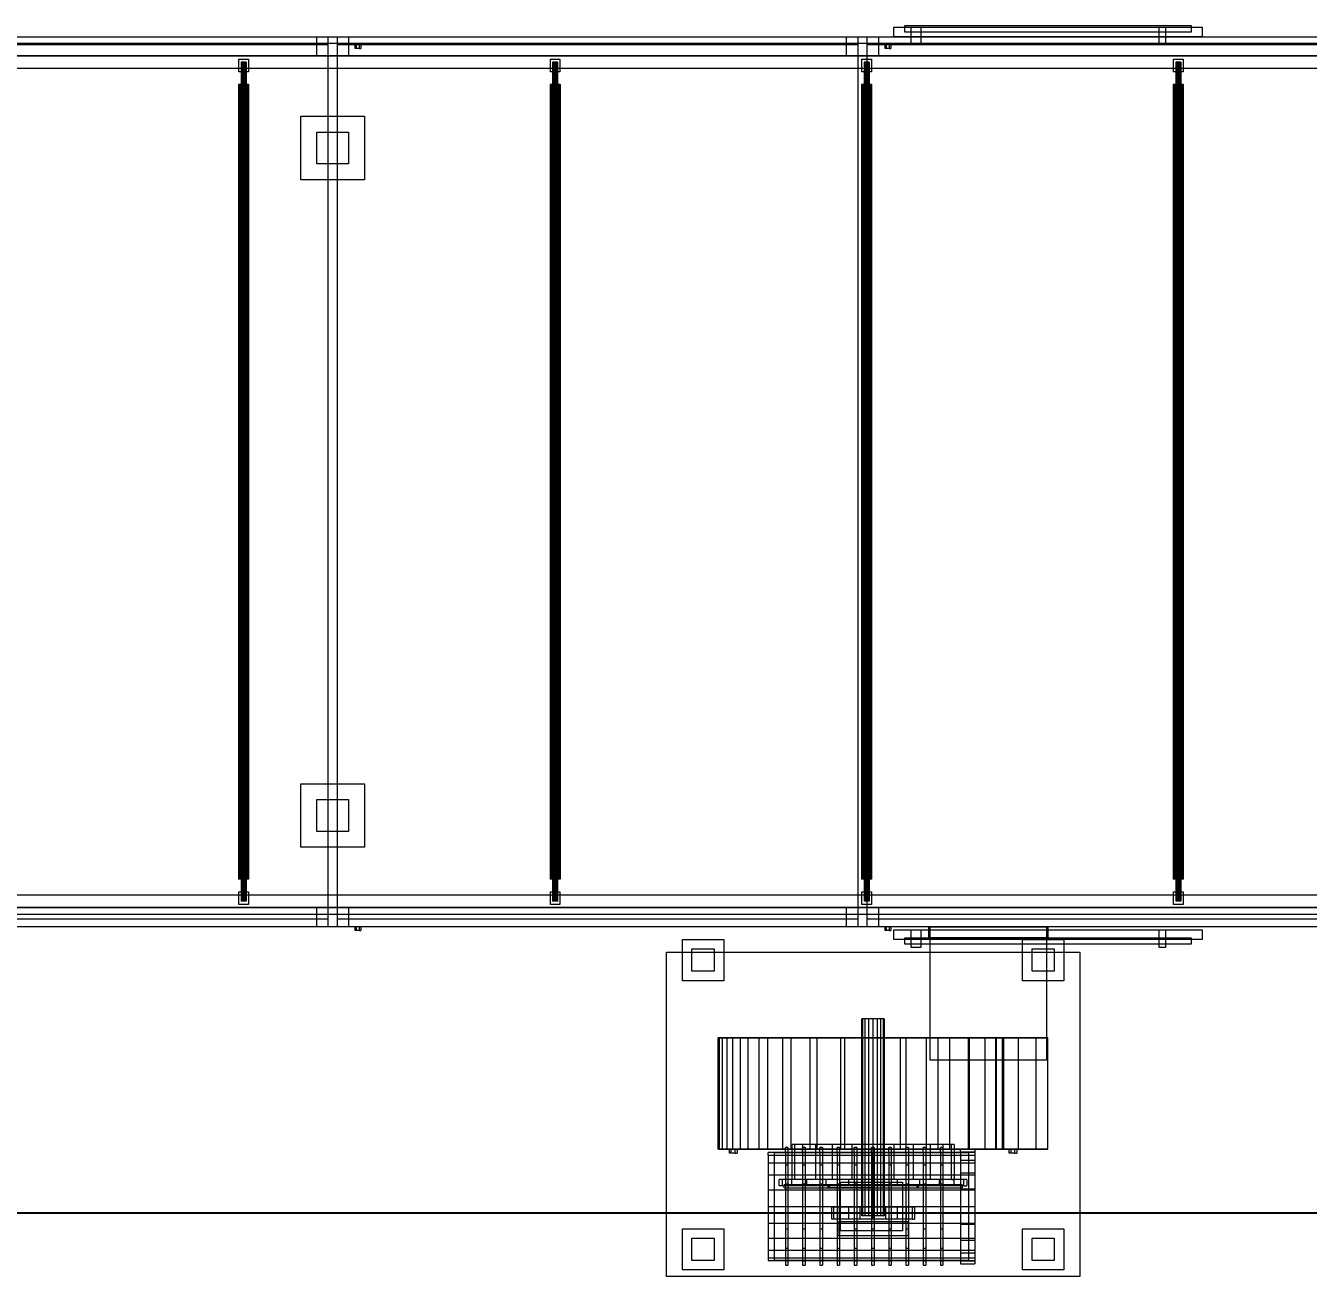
# Model space of a CAD drawing. Header units: millimetres. Extents: x -2500 to 58855, y -53268 to 6837.
# Drawn here: x 46752 to 50786, y -20500 to -16565 of the extents above; entities that cross this region are included whole.
import ezdxf

# ---------------------------------------------------------------- set-up
doc = ezdxf.new("R2010")
doc.units = ezdxf.units.MM
doc.layers.add('COTAS_P', color=1, linetype='Continuous', lineweight=0)
doc.layers.add('superior_secador', color=7, linetype='Continuous', lineweight=0)
doc.dimstyles.new('R19_100', dxfattribs={"dimtxt": 250, "dimasz": 150, "dimexe": 150, "dimexo": 80, "dimgap": 100, "dimtad": 1, "dimtih": 1, "dimtoh": 1, "dimdsep": 46, "dimcen": 0.09, "dimadec": 0, "dimazin": 0, "dimtfac": 1, "dimtdec": 4, "dimtofl": 0, "dimtmove": 0, "dimatfit": 3, "dimfxl": 1, "dimtolj": 1, "dimtzin": 0, "dimarcsym": 0})

# ---------------------------------------------------------------- blocks, each defined once
blk = doc.blocks.new('*D35')
at = {"layer": 'COTAS_P', "color": 0, "lineweight": -2, "transparency": 16777216}
for p, q in [((37717.1, -19480), (37717.1, -20450)), ((57717.1, -19480), (57717.1, -20450)), ((37867.1, -20300), (57567.1, -20300))]:
    blk.add_line(p, q, dxfattribs=at)
at = {"layer": 'COTAS_P', "color": 0, "transparency": 16777216}
for points in [[(37867.1, -20275), (37867.1, -20325), (37717.1, -20300)], [(57567.1, -20275), (57567.1, -20325), (57717.1, -20300)]]:
    blk.add_solid(points, dxfattribs=at)
at = {"layer": 'Defpoints', "color": 0, "transparency": 16777216}
for p in [(37717.1, -19400), (57717.1, -19400), (57717.1, -20300)]:
    blk.add_point(p, dxfattribs=at)

msp = doc.modelspace()

# ---------------------------------------------------------------- linework, layer by layer
at = {"layer": 'superior_secador'}
for p, q in [((49482.116, -16600), (49482.116, -16570)), ((49482.116, -16570), (50452.116, -16570)), ((49517.116, -16585), (49517.116, -16565)), ((49517.116, -16565), (50417.116, -16565)), ((49537.116, -16625), (49537.116, -16570)), ((49537.116, -16570), (49567.116, -16570)), ((49567.116, -16570), (49567.116, -16625)), ((50317.116, -16625), (50317.116, -16570)), ((50317.116, -16570), (50337.116, -16570)), ((50337.116, -16570), (50337.116, -16625)), ((50417.116, -16565), (50417.116, -16585)), ((50452.116, -16570), (50452.116, -16600)), ((37717.116, -16600), (57467.116, -16600)), ((37717.116, -16600), (57717.116, -16600)), ((37717.116, -16620), (57717.116, -16620)), ((46065.449, -16600), (47702.116, -16600)), ((47667.116, -16660), (47667.116, -16600)), ((47667.116, -16600), (47767.116, -16600)), ((47702.116, -16600), (47702.116, -16625)), ((47732.116, -16625), (47732.116, -16600)), ((47732.116, -16600), (49368.783, -16600)), ((47767.116, -16600), (47767.116, -16660)), ((49333.783, -16660), (49333.783, -16600)), ((49333.783, -16600), (49433.783, -16600)), ((49368.783, -16600), (49368.783, -16625)), ((49398.783, -16625), (49398.783, -16600)), ((49398.783, -16600), (51035.449, -16600)), ((49433.783, -16600), (49433.783, -16660)), ((50452.116, -16600), (49482.116, -16600)), ((50417.116, -16585), (49517.116, -16585)), ((57717.116, -16660), (37717.116, -16660)), ((38067.116, -16660), (57367.116, -16660)), ((47702.116, -16625), (46065.449, -16625)), ((47767.116, -16660), (47667.116, -16660)), ((47702.116, -16625), (47702.116, -19375)), ((49368.783, -16625), (47732.116, -16625)), ((47732.116, -19375), (47732.116, -16625)), ((47792.616, -16625), (47788.116, -16625)), ((47788.116, -16637), (47788.116, -16625)), ((47792.616, -16637), (47788.116, -16637)), ((47801.616, -16625), (47792.616, -16625)), ((47792.616, -16637), (47792.616, -16625)), ((47801.616, -16637), (47792.616, -16637)), ((47806.116, -16625), (47801.616, -16625)), ((47801.616, -16637), (47801.616, -16625)), ((47801.616, -16637), (47806.116, -16637)), ((47806.116, -16625), (47806.116, -16637)), ((49433.783, -16660), (49333.783, -16660)), ((49368.783, -16625), (49368.783, -19375)), ((51035.449, -16625), (49398.783, -16625)), ((49398.783, -19375), (49398.783, -16625)), ((49459.283, -16625), (49454.783, -16625)), ((49454.783, -16637), (49454.783, -16625)), ((49459.283, -16637), (49454.783, -16637)), ((49468.283, -16625), (49459.283, -16625)), ((49459.283, -16637), (49459.283, -16625)), ((49468.283, -16637), (49459.283, -16637)), ((49472.783, -16625), (49468.283, -16625)), ((49468.283, -16637), (49468.283, -16625)), ((49468.283, -16637), (49472.783, -16637)), ((49472.783, -16625), (49472.783, -16637)), ((49567.116, -16625), (49537.116, -16625)), ((50337.116, -16625), (50317.116, -16625)), ((57367.116, -16700), (38067.116, -16700)), ((47422.116, -16710), (47422.116, -16670)), ((47422.116, -16670), (47452.116, -16670)), ((47429.388, -16680), (47429.116, -16680)), ((47429.116, -16680), (47429.116, -19320)), ((47430.188, -16680), (47429.388, -16680)), ((47429.388, -16680), (47429.388, -19320)), ((47431.459, -16680), (47430.188, -16680)), ((47430.188, -16680), (47430.188, -19320)), ((47433.116, -16680), (47431.459, -16680)), ((47431.459, -16680), (47431.459, -19320)), ((47435.045, -16680), (47433.116, -16680)), ((47433.116, -16680), (47433.116, -19320)), ((47437.116, -16680), (47435.045, -16680)), ((47435.045, -16680), (47435.045, -19320)), ((47439.186, -16680), (47437.116, -16680)), ((47437.116, -16680), (47437.116, -19320)), ((47441.116, -16680), (47439.186, -16680)), ((47439.186, -16680), (47439.186, -19320)), ((47442.773, -16680), (47441.116, -16680)), ((47441.116, -16680), (47441.116, -19320)), ((47444.044, -16680), (47442.773, -16680)), ((47442.773, -16680), (47442.773, -19320)), ((47444.843, -16680), (47444.044, -16680)), ((47444.044, -16680), (47444.044, -19320)), ((47444.843, -16680), (47445.116, -16680)), ((47444.843, -16680), (47444.843, -19320)), ((47445.116, -19320), (47445.116, -16680)), ((47452.116, -16670), (47452.116, -16710)), ((48402.116, -16710), (48402.116, -16670)), ((48402.116, -16670), (48432.116, -16670)), ((48409.388, -16680), (48409.116, -16680)), ((48409.116, -16680), (48409.116, -19320)), ((48410.188, -16680), (48409.388, -16680)), ((48409.388, -16680), (48409.388, -19320)), ((48411.459, -16680), (48410.188, -16680)), ((48410.188, -16680), (48410.188, -19320)), ((48413.116, -16680), (48411.459, -16680)), ((48411.459, -16680), (48411.459, -19320)), ((48415.045, -16680), (48413.116, -16680)), ((48413.116, -16680), (48413.116, -19320)), ((48417.116, -16680), (48415.045, -16680)), ((48415.045, -16680), (48415.045, -19320)), ((48419.186, -16680), (48417.116, -16680)), ((48417.116, -16680), (48417.116, -19320)), ((48421.116, -16680), (48419.186, -16680)), ((48419.186, -16680), (48419.186, -19320)), ((48422.773, -16680), (48421.116, -16680)), ((48421.116, -16680), (48421.116, -19320)), ((48424.044, -16680), (48422.773, -16680)), ((48422.773, -16680), (48422.773, -19320)), ((48424.843, -16680), (48424.044, -16680)), ((48424.044, -16680), (48424.044, -19320)), ((48424.843, -16680), (48425.116, -16680)), ((48424.843, -16680), (48424.843, -19320)), ((48425.116, -19320), (48425.116, -16680)), ((48432.116, -16670), (48432.116, -16710)), ((49382.116, -16710), (49382.116, -16670)), ((49382.116, -16670), (49412.116, -16670)), ((49389.388, -16680), (49389.116, -16680)), ((49389.116, -16680), (49389.116, -19320)), ((49390.188, -16680), (49389.388, -16680)), ((49389.388, -16680), (49389.388, -19320)), ((49391.459, -16680), (49390.188, -16680)), ((49390.188, -16680), (49390.188, -19320)), ((49393.116, -16680), (49391.459, -16680)), ((49391.459, -16680), (49391.459, -19320)), ((49395.045, -16680), (49393.116, -16680)), ((49393.116, -16680), (49393.116, -19320)), ((49397.116, -16680), (49395.045, -16680)), ((49395.045, -16680), (49395.045, -19320)), ((49399.186, -16680), (49397.116, -16680)), ((49397.116, -16680), (49397.116, -19320)), ((49401.116, -16680), (49399.186, -16680)), ((49399.186, -16680), (49399.186, -19320)), ((49402.773, -16680), (49401.116, -16680)), ((49401.116, -16680), (49401.116, -19320)), ((49404.044, -16680), (49402.773, -16680)), ((49402.773, -16680), (49402.773, -19320)), ((49404.843, -16680), (49404.044, -16680)), ((49404.044, -16680), (49404.044, -19320)), ((49404.843, -16680), (49405.116, -16680)), ((49404.843, -16680), (49404.843, -19320)), ((49405.116, -19320), (49405.116, -16680)), ((49412.116, -16670), (49412.116, -16710)), ((50362.116, -16710), (50362.116, -16670)), ((50362.116, -16670), (50392.116, -16670)), ((50369.388, -16680), (50369.116, -16680)), ((50369.116, -16680), (50369.116, -19320)), ((50370.188, -16680), (50369.388, -16680)), ((50369.388, -16680), (50369.388, -19320)), ((50371.459, -16680), (50370.188, -16680)), ((50370.188, -16680), (50370.188, -19320)), ((50373.116, -16680), (50371.459, -16680)), ((50371.459, -16680), (50371.459, -19320)), ((50375.045, -16680), (50373.116, -16680)), ((50373.116, -16680), (50373.116, -19320)), ((50377.116, -16680), (50375.045, -16680)), ((50375.045, -16680), (50375.045, -19320)), ((50379.186, -16680), (50377.116, -16680)), ((50377.116, -16680), (50377.116, -19320)), ((50381.116, -16680), (50379.186, -16680)), ((50379.186, -16680), (50379.186, -19320)), ((50382.773, -16680), (50381.116, -16680)), ((50381.116, -16680), (50381.116, -19320)), ((50384.044, -16680), (50382.773, -16680)), ((50382.773, -16680), (50382.773, -19320)), ((50384.843, -16680), (50384.044, -16680)), ((50384.044, -16680), (50384.044, -19320)), ((50384.843, -16680), (50385.116, -16680)), ((50384.843, -16680), (50384.843, -19320)), ((50385.116, -19320), (50385.116, -16680)), ((50392.116, -16670), (50392.116, -16710)), ((47452.116, -16710), (47422.116, -16710)), ((48432.116, -16710), (48402.116, -16710)), ((49412.116, -16710), (49382.116, -16710)), ((50392.116, -16710), (50362.116, -16710)), ((47421.661, -16750), (47421.116, -16750)), ((47421.116, -16750), (47421.116, -19250)), ((47423.259, -16750), (47421.661, -16750)), ((47421.661, -16750), (47421.661, -19250)), ((47425.802, -16750), (47423.259, -16750)), ((47423.259, -16750), (47423.259, -19250)), ((47429.116, -16750), (47425.802, -16750)), ((47425.802, -16750), (47425.802, -19250)), ((47432.975, -16750), (47429.116, -16750)), ((47429.116, -16750), (47429.116, -19250)), ((47437.116, -16750), (47432.975, -16750)), ((47432.975, -16750), (47432.975, -19250)), ((47441.257, -16750), (47437.116, -16750)), ((47437.116, -16750), (47437.116, -19250)), ((47445.116, -16750), (47441.257, -16750)), ((47441.257, -16750), (47441.257, -19250)), ((47448.43, -16750), (47445.116, -16750)), ((47445.116, -16750), (47445.116, -19250)), ((47450.972, -16750), (47448.43, -16750)), ((47448.43, -16750), (47448.43, -19250)), ((47452.571, -16750), (47450.972, -16750)), ((47450.972, -16750), (47450.972, -19250)), ((47452.571, -16750), (47453.116, -16750)), ((47452.571, -16750), (47452.571, -19250)), ((47453.116, -19250), (47453.116, -16750)), ((48401.661, -16750), (48401.116, -16750)), ((48401.116, -16750), (48401.116, -19250)), ((48403.259, -16750), (48401.661, -16750)), ((48401.661, -16750), (48401.661, -19250)), ((48405.802, -16750), (48403.259, -16750)), ((48403.259, -16750), (48403.259, -19250)), ((48409.116, -16750), (48405.802, -16750)), ((48405.802, -16750), (48405.802, -19250)), ((48412.975, -16750), (48409.116, -16750)), ((48409.116, -16750), (48409.116, -19250)), ((48417.116, -16750), (48412.975, -16750)), ((48412.975, -16750), (48412.975, -19250)), ((48421.257, -16750), (48417.116, -16750)), ((48417.116, -16750), (48417.116, -19250)), ((48425.116, -16750), (48421.257, -16750)), ((48421.257, -16750), (48421.257, -19250)), ((48428.43, -16750), (48425.116, -16750)), ((48425.116, -16750), (48425.116, -19250)), ((48430.972, -16750), (48428.43, -16750)), ((48428.43, -16750), (48428.43, -19250)), ((48432.571, -16750), (48430.972, -16750)), ((48430.972, -16750), (48430.972, -19250)), ((48432.571, -16750), (48433.116, -16750)), ((48432.571, -16750), (48432.571, -19250)), ((48433.116, -19250), (48433.116, -16750)), ((49381.661, -16750), (49381.116, -16750)), ((49381.116, -16750), (49381.116, -19250)), ((49383.259, -16750), (49381.661, -16750)), ((49381.661, -16750), (49381.661, -19250)), ((49385.802, -16750), (49383.259, -16750)), ((49383.259, -16750), (49383.259, -19250)), ((49389.116, -16750), (49385.802, -16750)), ((49385.802, -16750), (49385.802, -19250)), ((49392.975, -16750), (49389.116, -16750)), ((49389.116, -16750), (49389.116, -19250)), ((49397.116, -16750), (49392.975, -16750)), ((49392.975, -16750), (49392.975, -19250)), ((49401.257, -16750), (49397.116, -16750)), ((49397.116, -16750), (49397.116, -19250)), ((49405.116, -16750), (49401.257, -16750)), ((49401.257, -16750), (49401.257, -19250)), ((49408.43, -16750), (49405.116, -16750)), ((49405.116, -16750), (49405.116, -19250)), ((49410.972, -16750), (49408.43, -16750)), ((49408.43, -16750), (49408.43, -19250)), ((49412.571, -16750), (49410.972, -16750)), ((49410.972, -16750), (49410.972, -19250)), ((49412.571, -16750), (49413.116, -16750)), ((49412.571, -16750), (49412.571, -19250)), ((49413.116, -19250), (49413.116, -16750)), ((50361.661, -16750), (50361.116, -16750)), ((50361.116, -16750), (50361.116, -19250)), ((50363.259, -16750), (50361.661, -16750)), ((50361.661, -16750), (50361.661, -19250)), ((50365.802, -16750), (50363.259, -16750)), ((50363.259, -16750), (50363.259, -19250)), ((50369.116, -16750), (50365.802, -16750)), ((50365.802, -16750), (50365.802, -19250)), ((50372.975, -16750), (50369.116, -16750)), ((50369.116, -16750), (50369.116, -19250)), ((50377.116, -16750), (50372.975, -16750)), ((50372.975, -16750), (50372.975, -19250)), ((50381.257, -16750), (50377.116, -16750)), ((50377.116, -16750), (50377.116, -19250)), ((50385.116, -16750), (50381.257, -16750)), ((50381.257, -16750), (50381.257, -19250)), ((50388.43, -16750), (50385.116, -16750)), ((50385.116, -16750), (50385.116, -19250)), ((50390.972, -16750), (50388.43, -16750)), ((50388.43, -16750), (50388.43, -19250)), ((50392.571, -16750), (50390.972, -16750)), ((50390.972, -16750), (50390.972, -19250)), ((50392.571, -16750), (50393.116, -16750)), ((50392.571, -16750), (50392.571, -19250)), ((50393.116, -19250), (50393.116, -16750)), ((47617.116, -17050), (47617.116, -16850)), ((47617.116, -16850), (47817.116, -16850)), ((47817.116, -16850), (47817.116, -17050)), ((47667.116, -17000), (47667.116, -16900)), ((47667.116, -16900), (47767.116, -16900)), ((47767.116, -16900), (47767.116, -17000)), ((47767.116, -17000), (47667.116, -17000)), ((47817.116, -17050), (47617.116, -17050)), ((47617.116, -19150), (47617.116, -18950)), ((47617.116, -18950), (47817.116, -18950)), ((47817.116, -18950), (47817.116, -19150)), ((47667.116, -19100), (47667.116, -19000)), ((47667.116, -19000), (47767.116, -19000)), ((47767.116, -19000), (47767.116, -19100)), ((47767.116, -19100), (47667.116, -19100)), ((47817.116, -19150), (47617.116, -19150)), ((47421.661, -19250), (47421.116, -19250)), ((47423.259, -19250), (47421.661, -19250)), ((47425.802, -19250), (47423.259, -19250)), ((47429.116, -19250), (47425.802, -19250)), ((47432.975, -19250), (47429.116, -19250)), ((47437.116, -19250), (47432.975, -19250)), ((47441.257, -19250), (47437.116, -19250)), ((47445.116, -19250), (47441.257, -19250)), ((47448.43, -19250), (47445.116, -19250)), ((47450.972, -19250), (47448.43, -19250)), ((47452.571, -19250), (47450.972, -19250)), ((47453.116, -19250), (47452.571, -19250)), ((48401.661, -19250), (48401.116, -19250)), ((48403.259, -19250), (48401.661, -19250)), ((48405.802, -19250), (48403.259, -19250)), ((48409.116, -19250), (48405.802, -19250)), ((48412.975, -19250), (48409.116, -19250)), ((48417.116, -19250), (48412.975, -19250)), ((48421.257, -19250), (48417.116, -19250)), ((48425.116, -19250), (48421.257, -19250)), ((48428.43, -19250), (48425.116, -19250)), ((48430.972, -19250), (48428.43, -19250)), ((48432.571, -19250), (48430.972, -19250)), ((48433.116, -19250), (48432.571, -19250)), ((49381.661, -19250), (49381.116, -19250)), ((49383.259, -19250), (49381.661, -19250)), ((49385.802, -19250), (49383.259, -19250)), ((49389.116, -19250), (49385.802, -19250)), ((49392.975, -19250), (49389.116, -19250)), ((49397.116, -19250), (49392.975, -19250)), ((49401.257, -19250), (49397.116, -19250)), ((49405.116, -19250), (49401.257, -19250)), ((49408.43, -19250), (49405.116, -19250)), ((49410.972, -19250), (49408.43, -19250)), ((49412.571, -19250), (49410.972, -19250)), ((49413.116, -19250), (49412.571, -19250)), ((50361.661, -19250), (50361.116, -19250)), ((50363.259, -19250), (50361.661, -19250)), ((50365.802, -19250), (50363.259, -19250)), ((50369.116, -19250), (50365.802, -19250)), ((50372.975, -19250), (50369.116, -19250)), ((50377.116, -19250), (50372.975, -19250)), ((50381.257, -19250), (50377.116, -19250)), ((50385.116, -19250), (50381.257, -19250)), ((50388.43, -19250), (50385.116, -19250)), ((50390.972, -19250), (50388.43, -19250)), ((50392.571, -19250), (50390.972, -19250)), ((50393.116, -19250), (50392.571, -19250)), ((38067.116, -19300), (57367.116, -19300)), ((47422.116, -19330), (47422.116, -19290)), ((47422.116, -19290), (47452.116, -19290)), ((47429.388, -19320), (47429.116, -19320)), ((47430.188, -19320), (47429.388, -19320)), ((47431.459, -19320), (47430.188, -19320)), ((47433.116, -19320), (47431.459, -19320)), ((47435.045, -19320), (47433.116, -19320)), ((47437.116, -19320), (47435.045, -19320)), ((47439.186, -19320), (47437.116, -19320)), ((47441.116, -19320), (47439.186, -19320)), ((47442.773, -19320), (47441.116, -19320)), ((47444.044, -19320), (47442.773, -19320)), ((47444.843, -19320), (47444.044, -19320)), ((47445.116, -19320), (47444.843, -19320)), ((47452.116, -19290), (47452.116, -19330)), ((48402.116, -19330), (48402.116, -19290)), ((48402.116, -19290), (48432.116, -19290)), ((48409.388, -19320), (48409.116, -19320)), ((48410.188, -19320), (48409.388, -19320)), ((48411.459, -19320), (48410.188, -19320)), ((48413.116, -19320), (48411.459, -19320)), ((48415.045, -19320), (48413.116, -19320)), ((48417.116, -19320), (48415.045, -19320)), ((48419.186, -19320), (48417.116, -19320)), ((48421.116, -19320), (48419.186, -19320)), ((48422.773, -19320), (48421.116, -19320)), ((48424.044, -19320), (48422.773, -19320)), ((48424.843, -19320), (48424.044, -19320)), ((48425.116, -19320), (48424.843, -19320)), ((48432.116, -19290), (48432.116, -19330)), ((49382.116, -19330), (49382.116, -19290)), ((49382.116, -19290), (49412.116, -19290)), ((49389.388, -19320), (49389.116, -19320)), ((49390.188, -19320), (49389.388, -19320)), ((49391.459, -19320), (49390.188, -19320)), ((49393.116, -19320), (49391.459, -19320)), ((49395.045, -19320), (49393.116, -19320)), ((49397.116, -19320), (49395.045, -19320)), ((49399.186, -19320), (49397.116, -19320)), ((49401.116, -19320), (49399.186, -19320)), ((49402.773, -19320), (49401.116, -19320)), ((49404.044, -19320), (49402.773, -19320)), ((49404.843, -19320), (49404.044, -19320)), ((49405.116, -19320), (49404.843, -19320)), ((49412.116, -19290), (49412.116, -19330)), ((50362.116, -19330), (50362.116, -19290)), ((50362.116, -19290), (50392.116, -19290)), ((50369.388, -19320), (50369.116, -19320)), ((50370.188, -19320), (50369.388, -19320)), ((50371.459, -19320), (50370.188, -19320)), ((50373.116, -19320), (50371.459, -19320)), ((50375.045, -19320), (50373.116, -19320)), ((50377.116, -19320), (50375.045, -19320)), ((50379.186, -19320), (50377.116, -19320)), ((50381.116, -19320), (50379.186, -19320)), ((50382.773, -19320), (50381.116, -19320)), ((50384.044, -19320), (50382.773, -19320)), ((50384.843, -19320), (50384.044, -19320)), ((50385.116, -19320), (50384.843, -19320)), ((50392.116, -19290), (50392.116, -19330)), ((37717.116, -19340), (57717.116, -19340)), ((37717.116, -19360), (57717.116, -19360)), ((57367.116, -19340), (38067.116, -19340)), ((47452.116, -19330), (47422.116, -19330)), ((47667.116, -19400), (47667.116, -19340)), ((47667.116, -19340), (47767.116, -19340)), ((47767.116, -19340), (47767.116, -19400)), ((48432.116, -19330), (48402.116, -19330)), ((49333.783, -19400), (49333.783, -19340)), ((49333.783, -19340), (49433.783, -19340)), ((49412.116, -19330), (49382.116, -19330)), ((49433.783, -19340), (49433.783, -19400)), ((50392.116, -19330), (50362.116, -19330)), ((57467.116, -19400), (37717.116, -19400)), ((57717.116, -19400), (37717.116, -19400)), ((46065.449, -19375), (47702.116, -19375)), ((47702.116, -19400), (46065.449, -19400)), ((47767.116, -19400), (47667.116, -19400)), ((47702.116, -19375), (47702.116, -19400)), ((47732.116, -19400), (47732.116, -19375)), ((47732.116, -19375), (49368.783, -19375)), ((49368.783, -19400), (47732.116, -19400)), ((47792.616, -19400), (47788.116, -19400)), ((47788.116, -19412), (47788.116, -19400)), ((47801.616, -19400), (47792.616, -19400)), ((47792.616, -19412), (47792.616, -19400)), ((47806.116, -19400), (47801.616, -19400)), ((47801.616, -19412), (47801.616, -19400)), ((47806.116, -19400), (47806.116, -19412)), ((49433.783, -19400), (49333.783, -19400)), ((49368.783, -19375), (49368.783, -19400)), ((49398.783, -19400), (49398.783, -19375)), ((49398.783, -19375), (51035.449, -19375)), ((51035.449, -19400), (49398.783, -19400)), ((49459.283, -19400), (49454.783, -19400)), ((49454.783, -19412), (49454.783, -19400)), ((49468.283, -19400), (49459.283, -19400)), ((49459.283, -19412), (49459.283, -19400)), ((49472.783, -19400), (49468.283, -19400)), ((49468.283, -19412), (49468.283, -19400)), ((49472.783, -19400), (49472.783, -19412)), ((49592.116, -19435), (49592.116, -19400)), ((49592.116, -19400), (49967.116, -19400)), ((49597.116, -19820), (49597.116, -19400)), ((49597.116, -19400), (49962.116, -19400)), ((49962.116, -19400), (49962.116, -19820)), ((49967.116, -19400), (49967.116, -19435)), ((47792.616, -19412), (47788.116, -19412)), ((47801.616, -19412), (47792.616, -19412)), ((47801.616, -19412), (47806.116, -19412)), ((48817.116, -19570), (48817.116, -19440)), ((48817.116, -19440), (48947.116, -19440)), ((48947.116, -19440), (48947.116, -19570)), ((49459.283, -19412), (49454.783, -19412)), ((49468.283, -19412), (49459.283, -19412)), ((49468.283, -19412), (49472.783, -19412)), ((49482.116, -19440), (49482.116, -19410)), ((49482.116, -19410), (50452.116, -19410)), ((50452.116, -19440), (49482.116, -19440)), ((49517.116, -19455), (49517.116, -19435)), ((49517.116, -19435), (50417.116, -19435)), ((49537.116, -19465), (49537.116, -19410)), ((49537.116, -19410), (49567.116, -19410)), ((49567.116, -19410), (49567.116, -19465)), ((49967.116, -19435), (49592.116, -19435)), ((49887.116, -19570), (49887.116, -19440)), ((49887.116, -19440), (50017.116, -19440)), ((50017.116, -19440), (50017.116, -19570)), ((50317.116, -19465), (50317.116, -19410)), ((50317.116, -19410), (50337.116, -19410)), ((50337.116, -19410), (50337.116, -19465)), ((50417.116, -19435), (50417.116, -19455)), ((50452.116, -19410), (50452.116, -19440)), ((48767.116, -20500), (48767.116, -19480)), ((48767.116, -19480), (50067.116, -19480)), ((48847.116, -19540), (48847.116, -19470)), ((48847.116, -19470), (48917.116, -19470)), ((48917.116, -19470), (48917.116, -19540)), ((50417.116, -19455), (49517.116, -19455)), ((49567.116, -19465), (49537.116, -19465)), ((49917.116, -19540), (49917.116, -19470)), ((49917.116, -19470), (49987.116, -19470)), ((49987.116, -19470), (49987.116, -19540)), ((50067.116, -19480), (50067.116, -20500)), ((50337.116, -19465), (50317.116, -19465)), ((48917.116, -19540), (48847.116, -19540)), ((49987.116, -19540), (49917.116, -19540)), ((48947.116, -19570), (48817.116, -19570)), ((50017.116, -19570), (49887.116, -19570)), ((49384.78, -19690), (49382.116, -19690)), ((49382.116, -20310), (49382.116, -19690)), ((49392.367, -19690), (49384.78, -19690)), ((49384.78, -20310), (49384.78, -19690)), ((49403.722, -19690), (49392.367, -19690)), ((49392.367, -20310), (49392.367, -19690)), ((49417.116, -19690), (49403.722, -19690)), ((49403.722, -20310), (49403.722, -19690)), ((49430.51, -19690), (49417.116, -19690)), ((49417.116, -20310), (49417.116, -19690)), ((49441.865, -19690), (49430.51, -19690)), ((49430.51, -20310), (49430.51, -19690)), ((49449.452, -19690), (49441.865, -19690)), ((49441.865, -20310), (49441.865, -19690)), ((49452.116, -19690), (49449.452, -19690)), ((49449.452, -20310), (49449.452, -19690)), ((49452.116, -19690), (49452.116, -20310)), ((48943.808, -19750), (48929.696, -19750)), ((48929.696, -19750), (48934.316, -19750)), ((48929.696, -20100), (48929.696, -19750)), ((48934.316, -19750), (48957.858, -19750)), ((48934.316, -20100), (48934.316, -19750)), ((48975.74, -19750), (48943.808, -19750)), ((48943.808, -20100), (48943.808, -19750)), ((48957.858, -19750), (48999.772, -19750)), ((48957.858, -20100), (48957.858, -19750)), ((49023.911, -19750), (48975.74, -19750)), ((48975.74, -20100), (48975.74, -19750)), ((48999.772, -19750), (49058.772, -19750)), ((48999.772, -20100), (48999.772, -19750)), ((49086.144, -19750), (49023.911, -19750)), ((49023.911, -20100), (49023.911, -19750)), ((49058.772, -19750), (49132.879, -19750)), ((49058.772, -20100), (49058.772, -19750)), ((49159.761, -19750), (49086.144, -19750)), ((49086.144, -20100), (49086.144, -19750)), ((49132.879, -19750), (49219.478, -19750)), ((49132.879, -20100), (49132.879, -19750)), ((49241.699, -19750), (49159.761, -19750)), ((49159.761, -20100), (49159.761, -19750)), ((49219.478, -19750), (49315.417, -19750)), ((49219.478, -20100), (49219.478, -19750)), ((49328.633, -19750), (49241.699, -19750)), ((49241.699, -20100), (49241.699, -19750)), ((49315.417, -19750), (49417.116, -19750)), ((49315.417, -20100), (49315.417, -19750)), ((49417.116, -19750), (49328.633, -19750)), ((49328.633, -20100), (49328.633, -19750)), ((49503.711, -19750), (49417.116, -19750)), ((49417.116, -19750), (49520.703, -19750)), ((49417.116, -20100), (49417.116, -19750)), ((49585.126, -19750), (49503.711, -19750)), ((49503.711, -20100), (49503.711, -19750)), ((49520.703, -19750), (49622.16, -19750)), ((49520.703, -20100), (49520.703, -19750)), ((49658.341, -19750), (49585.126, -19750)), ((49585.126, -20100), (49585.126, -19750)), ((49622.16, -19750), (49717.482, -19750)), ((49622.16, -20100), (49622.16, -19750)), ((49720.716, -19750), (49658.341, -19750)), ((49658.341, -20100), (49658.341, -19750)), ((49717.482, -19750), (49802.831, -19750)), ((49717.482, -20100), (49717.482, -19750)), ((49770.088, -19750), (49720.716, -19750)), ((49720.716, -20100), (49720.716, -19750)), ((49804.847, -19750), (49770.088, -19750)), ((49770.088, -20100), (49770.088, -19750)), ((49802.831, -19750), (49874.692, -19750)), ((49802.831, -20100), (49802.831, -19750)), ((49823.984, -19750), (49804.847, -19750)), ((49804.847, -20100), (49804.847, -19750)), ((49827.116, -19750), (49823.984, -19750)), ((49823.984, -20100), (49823.984, -19750)), ((49966.356, -19750), (49827.116, -19750)), ((49827.116, -19750), (49827.116, -20100)), ((49874.692, -19750), (49930.018, -19750)), ((49874.692, -20100), (49874.692, -19750)), ((49930.018, -19750), (49966.356, -19750)), ((49930.018, -20100), (49930.018, -19750)), ((49966.356, -20100), (49966.356, -19750)), ((49962.116, -19820), (49597.116, -19820)), ((49170.805, -20085), (49162.116, -20085)), ((49162.116, -20195), (49162.116, -20085)), ((49196.279, -20085), (49170.805, -20085)), ((49170.805, -20195), (49170.805, -20085)), ((49236.804, -20085), (49196.279, -20085)), ((49196.279, -20195), (49196.279, -20085)), ((49289.616, -20085), (49236.804, -20085)), ((49236.804, -20195), (49236.804, -20085)), ((49351.117, -20085), (49289.616, -20085)), ((49289.616, -20195), (49289.616, -20085)), ((49417.116, -20085), (49351.117, -20085)), ((49351.117, -20195), (49351.117, -20085)), ((49483.115, -20085), (49417.116, -20085)), ((49417.116, -20195), (49417.116, -20085)), ((49544.616, -20085), (49483.115, -20085)), ((49483.115, -20195), (49483.115, -20085)), ((49597.428, -20085), (49544.616, -20085)), ((49544.616, -20195), (49544.616, -20085)), ((49637.952, -20085), (49597.428, -20085)), ((49597.428, -20195), (49597.428, -20085)), ((49663.427, -20085), (49637.952, -20085)), ((49637.952, -20195), (49637.952, -20085)), ((49672.116, -20085), (49663.427, -20085)), ((49663.427, -20195), (49663.427, -20085)), ((49672.116, -20085), (49672.116, -20195)), ((48934.316, -20100), (48929.696, -20100)), ((48929.696, -20100), (48943.808, -20100)), ((48957.858, -20100), (48934.316, -20100)), ((48943.808, -20100), (48975.74, -20100)), ((48999.772, -20100), (48957.858, -20100)), ((48971.116, -20100), (48965.116, -20100)), ((48965.116, -20112), (48965.116, -20100)), ((48971.116, -20112), (48965.116, -20112)), ((48983.116, -20100), (48971.116, -20100)), ((48971.116, -20112), (48971.116, -20100)), ((48983.116, -20112), (48971.116, -20112)), ((48975.74, -20100), (49023.911, -20100)), ((48989.116, -20100), (48983.116, -20100)), ((48983.116, -20112), (48983.116, -20100)), ((48983.116, -20112), (48989.116, -20112)), ((48989.116, -20100), (48989.116, -20112)), ((49058.772, -20100), (48999.772, -20100)), ((49023.911, -20100), (49086.144, -20100)), ((49132.879, -20100), (49058.772, -20100)), ((49086.144, -20100), (49159.761, -20100)), ((49087.116, -20118.32), (49087.116, -20110)), ((49737.116, -20110), (49087.116, -20110)), ((49087.116, -20118.32), (49087.116, -20142.467)), ((49087.116, -20118.32), (49737.116, -20118.32)), ((49107.116, -20450), (49107.116, -20110)), ((49107.116, -20110), (49717.116, -20110)), ((49219.478, -20100), (49132.879, -20100)), ((49141.283, -20108.805), (49141.283, -20094.7)), ((49149.283, -20094.7), (49141.283, -20094.7)), ((49141.283, -20108.805), (49141.283, -20148.973)), ((49141.283, -20108.805), (49149.283, -20108.805)), ((49149.283, -20094.7), (49149.283, -20108.805)), ((49149.283, -20108.805), (49149.283, -20148.973)), ((49159.761, -20100), (49241.699, -20100)), ((49195.449, -20108.805), (49195.449, -20094.7)), ((49203.449, -20094.7), (49195.449, -20094.7)), ((49195.449, -20108.805), (49195.449, -20148.973)), ((49195.449, -20108.805), (49203.449, -20108.805)), ((49203.449, -20094.7), (49203.449, -20108.805)), ((49203.449, -20108.805), (49203.449, -20148.973)), ((49315.417, -20100), (49219.478, -20100)), ((49241.699, -20100), (49328.633, -20100)), ((49249.616, -20108.805), (49249.616, -20094.7)), ((49257.616, -20094.7), (49249.616, -20094.7)), ((49249.616, -20108.805), (49249.616, -20148.973)), ((49249.616, -20108.805), (49257.616, -20108.805)), ((49257.616, -20094.7), (49257.616, -20108.805)), ((49257.616, -20108.805), (49257.616, -20148.973)), ((49303.783, -20108.805), (49303.783, -20094.7)), ((49311.783, -20094.7), (49303.783, -20094.7)), ((49303.783, -20108.805), (49303.783, -20148.973)), ((49303.783, -20108.805), (49311.783, -20108.805)), ((49311.783, -20094.7), (49311.783, -20108.805)), ((49311.783, -20108.805), (49311.783, -20148.973)), ((49417.116, -20100), (49315.417, -20100)), ((49328.633, -20100), (49417.116, -20100)), ((49357.949, -20108.805), (49357.949, -20094.7)), ((49365.949, -20094.7), (49357.949, -20094.7)), ((49357.949, -20108.805), (49357.949, -20148.973)), ((49357.949, -20108.805), (49365.949, -20108.805)), ((49365.949, -20094.7), (49365.949, -20108.805)), ((49365.949, -20108.805), (49365.949, -20148.973)), ((49412.116, -20108.805), (49412.116, -20094.7)), ((49420.116, -20094.7), (49412.116, -20094.7)), ((49412.116, -20108.805), (49412.116, -20148.973)), ((49412.116, -20108.805), (49420.116, -20108.805)), ((49520.703, -20100), (49417.116, -20100)), ((49417.116, -20100), (49503.711, -20100)), ((49420.116, -20094.7), (49420.116, -20108.805)), ((49420.116, -20108.805), (49420.116, -20148.973)), ((49466.283, -20108.805), (49466.283, -20094.7)), ((49474.283, -20094.7), (49466.283, -20094.7)), ((49466.283, -20108.805), (49466.283, -20148.973)), ((49466.283, -20108.805), (49474.283, -20108.805)), ((49474.283, -20094.7), (49474.283, -20108.805)), ((49474.283, -20108.805), (49474.283, -20148.973)), ((49503.711, -20100), (49585.126, -20100)), ((49520.449, -20108.805), (49520.449, -20094.7)), ((49528.449, -20094.7), (49520.449, -20094.7)), ((49520.449, -20108.805), (49520.449, -20148.973)), ((49520.449, -20108.805), (49528.449, -20108.805)), ((49622.16, -20100), (49520.703, -20100)), ((49528.449, -20094.7), (49528.449, -20108.805)), ((49528.449, -20108.805), (49528.449, -20148.973)), ((49574.616, -20108.805), (49574.616, -20094.7)), ((49582.616, -20094.7), (49574.616, -20094.7)), ((49574.616, -20108.805), (49574.616, -20148.973)), ((49574.616, -20108.805), (49582.616, -20108.805)), ((49582.616, -20094.7), (49582.616, -20108.805)), ((49582.616, -20108.805), (49582.616, -20148.973)), ((49585.126, -20100), (49658.341, -20100)), ((49717.482, -20100), (49622.16, -20100)), ((49628.783, -20108.805), (49628.783, -20094.7)), ((49636.783, -20094.7), (49628.783, -20094.7)), ((49628.783, -20108.805), (49628.783, -20148.973)), ((49628.783, -20108.805), (49636.783, -20108.805)), ((49636.783, -20094.7), (49636.783, -20108.805)), ((49636.783, -20108.805), (49636.783, -20148.973)), ((49658.341, -20100), (49720.716, -20100)), ((49692.116, -20108.62), (49692.116, -20099.8)), ((49737.116, -20099.8), (49692.116, -20099.8)), ((49692.116, -20108.62), (49692.116, -20134.215)), ((49692.116, -20108.62), (49737.116, -20108.62)), ((49717.116, -20110), (49717.116, -20450)), ((49802.831, -20100), (49717.482, -20100)), ((49720.716, -20100), (49770.088, -20100)), ((49737.116, -20099.8), (49737.116, -20108.62)), ((49737.116, -20108.62), (49737.116, -20134.215)), ((49737.116, -20110), (49737.116, -20118.32)), ((49737.116, -20118.32), (49737.116, -20142.467)), ((49770.088, -20100), (49804.847, -20100)), ((49874.692, -20100), (49802.831, -20100)), ((49804.847, -20100), (49823.984, -20100)), ((49823.984, -20100), (49827.116, -20100)), ((49827.116, -20100), (49966.356, -20100)), ((49851.116, -20100), (49845.116, -20100)), ((49845.116, -20112), (49845.116, -20100)), ((49851.116, -20112), (49845.116, -20112)), ((49863.116, -20100), (49851.116, -20100)), ((49851.116, -20112), (49851.116, -20100)), ((49863.116, -20112), (49851.116, -20112)), ((49869.116, -20100), (49863.116, -20100)), ((49863.116, -20112), (49863.116, -20100)), ((49863.116, -20112), (49869.116, -20112)), ((49869.116, -20100), (49869.116, -20112)), ((49930.018, -20100), (49874.692, -20100)), ((49966.356, -20100), (49930.018, -20100)), ((49087.116, -20142.467), (49087.116, -20180.077)), ((49087.116, -20142.467), (49737.116, -20142.467)), ((49141.283, -20148.973), (49141.283, -20209.089)), ((49141.283, -20148.973), (49149.283, -20148.973)), ((49149.283, -20148.973), (49149.283, -20209.089)), ((49195.449, -20148.973), (49195.449, -20209.089)), ((49195.449, -20148.973), (49203.449, -20148.973)), ((49203.449, -20148.973), (49203.449, -20209.089)), ((49249.616, -20148.973), (49249.616, -20209.089)), ((49249.616, -20148.973), (49257.616, -20148.973)), ((49257.616, -20148.973), (49257.616, -20209.089)), ((49303.783, -20148.973), (49303.783, -20209.089)), ((49303.783, -20148.973), (49311.783, -20148.973)), ((49311.783, -20148.973), (49311.783, -20209.089)), ((49357.949, -20148.973), (49357.949, -20209.089)), ((49357.949, -20148.973), (49365.949, -20148.973)), ((49365.949, -20148.973), (49365.949, -20209.089)), ((49412.116, -20148.973), (49412.116, -20209.089)), ((49412.116, -20148.973), (49420.116, -20148.973)), ((49420.116, -20148.973), (49420.116, -20209.089)), ((49466.283, -20148.973), (49466.283, -20209.089)), ((49466.283, -20148.973), (49474.283, -20148.973)), ((49474.283, -20148.973), (49474.283, -20209.089)), ((49520.449, -20148.973), (49520.449, -20209.089)), ((49520.449, -20148.973), (49528.449, -20148.973)), ((49528.449, -20148.973), (49528.449, -20209.089)), ((49574.616, -20148.973), (49574.616, -20209.089)), ((49574.616, -20148.973), (49582.616, -20148.973)), ((49582.616, -20148.973), (49582.616, -20209.089)), ((49628.783, -20148.973), (49628.783, -20209.089)), ((49628.783, -20148.973), (49636.783, -20148.973)), ((49636.783, -20148.973), (49636.783, -20209.089)), ((49692.116, -20134.215), (49692.116, -20174.081)), ((49692.116, -20134.215), (49737.116, -20134.215)), ((49737.116, -20134.215), (49737.116, -20174.081)), ((49737.116, -20142.467), (49737.116, -20180.077)), ((49087.116, -20180.077), (49087.116, -20227.467)), ((49087.116, -20180.077), (49737.116, -20180.077)), ((49132.168, -20195), (49122.116, -20195)), ((49122.116, -20215), (49122.116, -20195)), ((49161.638, -20195), (49132.168, -20195)), ((49132.168, -20215), (49132.168, -20195)), ((49137.116, -20222), (49137.116, -20212)), ((49417.116, -20212), (49137.116, -20212)), ((49141.283, -20209.089), (49141.283, -20280)), ((49141.283, -20209.089), (49149.283, -20209.089)), ((49149.283, -20209.089), (49149.283, -20280)), ((49208.519, -20195), (49161.638, -20195)), ((49161.638, -20215), (49161.638, -20195)), ((49170.805, -20195), (49162.116, -20195)), ((49196.279, -20195), (49170.805, -20195)), ((49195.449, -20209.089), (49195.449, -20280)), ((49195.449, -20209.089), (49203.449, -20209.089)), ((49236.804, -20195), (49196.279, -20195)), ((49203.449, -20209.089), (49203.449, -20280)), ((49269.616, -20195), (49208.519, -20195)), ((49208.519, -20215), (49208.519, -20195)), ((49289.616, -20195), (49236.804, -20195)), ((49249.616, -20209.089), (49249.616, -20280)), ((49249.616, -20209.089), (49257.616, -20209.089)), ((49257.616, -20209.089), (49257.616, -20280)), ((49340.764, -20195), (49269.616, -20195)), ((49269.616, -20215), (49269.616, -20195)), ((49279.714, -20212), (49274.518, -20212)), ((49274.518, -20212), (49274.518, -20222)), ((49414.518, -20212), (49274.518, -20212)), ((49279.714, -20222), (49279.714, -20212)), ((49419.714, -20212), (49279.714, -20212)), ((49351.117, -20195), (49289.616, -20195)), ((49303.783, -20209.089), (49303.783, -20280)), ((49303.783, -20209.089), (49311.783, -20209.089)), ((49311.783, -20209.089), (49311.783, -20280)), ((49314.616, -20356.5), (49314.616, -20203.5)), ((49314.616, -20203.5), (49509.616, -20203.5)), ((49417.116, -20195), (49340.764, -20195)), ((49340.764, -20215), (49340.764, -20195)), ((49417.116, -20195), (49351.117, -20195)), ((49357.949, -20209.089), (49357.949, -20280)), ((49357.949, -20209.089), (49365.949, -20209.089)), ((49365.949, -20209.089), (49365.949, -20280)), ((49412.116, -20209.089), (49412.116, -20280)), ((49412.116, -20209.089), (49420.116, -20209.089)), ((49414.518, -20212), (49419.714, -20212)), ((49414.518, -20222), (49414.518, -20212)), ((49554.518, -20212), (49414.518, -20212)), ((49483.115, -20195), (49417.116, -20195)), ((49493.467, -20195), (49417.116, -20195)), ((49417.116, -20215), (49417.116, -20195)), ((49417.116, -20212), (49417.116, -20222)), ((49697.116, -20212), (49417.116, -20212)), ((49419.714, -20212), (49419.714, -20222)), ((49419.714, -20212), (49559.714, -20212)), ((49420.116, -20209.089), (49420.116, -20280)), ((49466.283, -20209.089), (49466.283, -20280)), ((49466.283, -20209.089), (49474.283, -20209.089)), ((49474.283, -20209.089), (49474.283, -20280)), ((49544.616, -20195), (49483.115, -20195)), ((49564.616, -20195), (49493.467, -20195)), ((49493.467, -20215), (49493.467, -20195)), ((49509.616, -20203.5), (49509.616, -20356.5)), ((49520.449, -20209.089), (49520.449, -20280)), ((49520.449, -20209.089), (49528.449, -20209.089)), ((49528.449, -20209.089), (49528.449, -20280)), ((49597.428, -20195), (49544.616, -20195)), ((49554.518, -20212), (49554.518, -20222)), ((49559.714, -20212), (49554.518, -20212)), ((49559.714, -20222), (49559.714, -20212)), ((49625.712, -20195), (49564.616, -20195)), ((49564.616, -20215), (49564.616, -20195)), ((49574.616, -20209.089), (49574.616, -20280)), ((49574.616, -20209.089), (49582.616, -20209.089)), ((49582.616, -20209.089), (49582.616, -20280)), ((49637.952, -20195), (49597.428, -20195)), ((49672.593, -20195), (49625.712, -20195)), ((49625.712, -20215), (49625.712, -20195)), ((49628.783, -20209.089), (49628.783, -20280)), ((49628.783, -20209.089), (49636.783, -20209.089)), ((49636.783, -20209.089), (49636.783, -20280)), ((49663.427, -20195), (49637.952, -20195)), ((49663.427, -20195), (49672.116, -20195)), ((49702.064, -20195), (49672.593, -20195)), ((49672.593, -20215), (49672.593, -20195)), ((49692.116, -20174.081), (49692.116, -20224.315)), ((49692.116, -20174.081), (49737.116, -20174.081)), ((49697.116, -20212), (49697.116, -20222)), ((49712.116, -20195), (49702.064, -20195)), ((49702.064, -20215), (49702.064, -20195)), ((49712.116, -20195), (49712.116, -20215)), ((49737.116, -20174.081), (49737.116, -20224.315)), ((49737.116, -20180.077), (49737.116, -20227.467)), ((49087.116, -20227.467), (49087.116, -20280)), ((49087.116, -20227.467), (49737.116, -20227.467)), ((49132.168, -20215), (49122.116, -20215)), ((49161.638, -20215), (49132.168, -20215)), ((49137.116, -20222), (49417.116, -20222)), ((49208.519, -20215), (49161.638, -20215)), ((49269.616, -20215), (49208.519, -20215)), ((49340.764, -20215), (49269.616, -20215)), ((49274.518, -20222), (49279.714, -20222)), ((49414.518, -20222), (49274.518, -20222)), ((49279.714, -20222), (49419.714, -20222)), ((49417.116, -20215), (49340.764, -20215)), ((49419.714, -20222), (49414.518, -20222)), ((49414.518, -20222), (49554.518, -20222)), ((49493.467, -20215), (49417.116, -20215)), ((49417.116, -20222), (49697.116, -20222)), ((49419.714, -20222), (49559.714, -20222)), ((49564.616, -20215), (49493.467, -20215)), ((49554.518, -20222), (49559.714, -20222)), ((49625.712, -20215), (49564.616, -20215)), ((49672.593, -20215), (49625.712, -20215)), ((49702.064, -20215), (49672.593, -20215)), ((49692.116, -20224.315), (49692.116, -20280)), ((49692.116, -20224.315), (49737.116, -20224.315)), ((49702.064, -20215), (49712.116, -20215)), ((49737.116, -20224.315), (49737.116, -20280)), ((49737.116, -20227.467), (49737.116, -20280)), ((49087.116, -20280), (49087.116, -20332.533)), ((49087.116, -20280), (49737.116, -20280)), ((49141.283, -20280), (49141.283, -20350.911)), ((49141.283, -20280), (49149.283, -20280)), ((49149.283, -20280), (49149.283, -20350.911)), ((49195.449, -20280), (49195.449, -20350.911)), ((49195.449, -20280), (49203.449, -20280)), ((49203.449, -20280), (49203.449, -20350.911)), ((49249.616, -20280), (49249.616, -20350.911)), ((49249.616, -20280), (49257.616, -20280)), ((49257.616, -20280), (49257.616, -20350.911)), ((49293.479, -20282), (49287.116, -20282)), ((49287.116, -20320), (49287.116, -20282)), ((49311.944, -20282), (49293.479, -20282)), ((49293.479, -20320), (49293.479, -20282)), ((49303.783, -20280), (49303.783, -20350.911)), ((49303.783, -20280), (49311.783, -20280)), ((49311.783, -20280), (49311.783, -20350.911)), ((49340.704, -20282), (49311.944, -20282)), ((49311.944, -20320), (49311.944, -20282)), ((49376.944, -20282), (49340.704, -20282)), ((49340.704, -20320), (49340.704, -20282)), ((49357.949, -20280), (49357.949, -20350.911)), ((49357.949, -20280), (49365.949, -20280)), ((49365.949, -20280), (49365.949, -20350.911)), ((49417.116, -20282), (49376.944, -20282)), ((49376.944, -20320), (49376.944, -20282)), ((49412.116, -20280), (49412.116, -20350.911)), ((49412.116, -20280), (49420.116, -20280)), ((49457.288, -20282), (49417.116, -20282)), ((49417.116, -20320), (49417.116, -20282)), ((49420.116, -20280), (49420.116, -20350.911)), ((49493.528, -20282), (49457.288, -20282)), ((49457.288, -20320), (49457.288, -20282)), ((49466.283, -20280), (49466.283, -20350.911)), ((49466.283, -20280), (49474.283, -20280)), ((49474.283, -20280), (49474.283, -20350.911)), ((49522.288, -20282), (49493.528, -20282)), ((49493.528, -20320), (49493.528, -20282)), ((49520.449, -20280), (49520.449, -20350.911)), ((49520.449, -20280), (49528.449, -20280)), ((49540.753, -20282), (49522.288, -20282)), ((49522.288, -20320), (49522.288, -20282)), ((49528.449, -20280), (49528.449, -20350.911)), ((49547.116, -20282), (49540.753, -20282)), ((49540.753, -20320), (49540.753, -20282)), ((49547.116, -20282), (49547.116, -20320)), ((49574.616, -20280), (49574.616, -20350.911)), ((49574.616, -20280), (49582.616, -20280)), ((49582.616, -20280), (49582.616, -20350.911)), ((49628.783, -20280), (49628.783, -20350.911)), ((49628.783, -20280), (49636.783, -20280)), ((49636.783, -20280), (49636.783, -20350.911)), ((49692.116, -20280), (49692.116, -20335.685)), ((49692.116, -20280), (49737.116, -20280)), ((49737.116, -20280), (49737.116, -20332.533)), ((49737.116, -20280), (49737.116, -20335.685)), ((49087.116, -20332.533), (49087.116, -20379.923)), ((49087.116, -20332.533), (49737.116, -20332.533)), ((49293.479, -20320), (49287.116, -20320)), ((49311.944, -20320), (49293.479, -20320)), ((49307.116, -20372.5), (49307.116, -20327.5)), ((49307.116, -20327.5), (49527.116, -20327.5)), ((49340.704, -20320), (49311.944, -20320)), ((49376.944, -20320), (49340.704, -20320)), ((49417.116, -20320), (49376.944, -20320)), ((49384.78, -20310), (49382.116, -20310)), ((49392.367, -20310), (49384.78, -20310)), ((49403.722, -20310), (49392.367, -20310)), ((49417.116, -20310), (49403.722, -20310)), ((49430.51, -20310), (49417.116, -20310)), ((49457.288, -20320), (49417.116, -20320)), ((49441.865, -20310), (49430.51, -20310)), ((49449.452, -20310), (49441.865, -20310)), ((49449.452, -20310), (49452.116, -20310)), ((49493.528, -20320), (49457.288, -20320)), ((49522.288, -20320), (49493.528, -20320)), ((49540.753, -20320), (49522.288, -20320)), ((49527.116, -20327.5), (49527.116, -20372.5)), ((49540.753, -20320), (49547.116, -20320)), ((49737.116, -20332.533), (49737.116, -20379.923)), ((48817.116, -20480), (48817.116, -20350)), ((48817.116, -20350), (48947.116, -20350)), ((48947.116, -20350), (48947.116, -20480)), ((49141.283, -20350.911), (49141.283, -20411.027)), ((49141.283, -20350.911), (49149.283, -20350.911)), ((49149.283, -20350.911), (49149.283, -20411.027)), ((49195.449, -20350.911), (49195.449, -20411.027)), ((49195.449, -20350.911), (49203.449, -20350.911)), ((49203.449, -20350.911), (49203.449, -20411.027)), ((49249.616, -20350.911), (49249.616, -20411.027)), ((49249.616, -20350.911), (49257.616, -20350.911)), ((49257.616, -20350.911), (49257.616, -20411.027)), ((49303.783, -20350.911), (49303.783, -20411.027)), ((49303.783, -20350.911), (49311.783, -20350.911)), ((49527.116, -20372.5), (49307.116, -20372.5)), ((49311.783, -20350.911), (49311.783, -20411.027)), ((49509.616, -20356.5), (49314.616, -20356.5)), ((49357.949, -20350.911), (49357.949, -20411.027)), ((49357.949, -20350.911), (49365.949, -20350.911)), ((49365.949, -20350.911), (49365.949, -20411.027)), ((49412.116, -20350.911), (49412.116, -20411.027)), ((49412.116, -20350.911), (49420.116, -20350.911)), ((49420.116, -20350.911), (49420.116, -20411.027)), ((49466.283, -20350.911), (49466.283, -20411.027)), ((49466.283, -20350.911), (49474.283, -20350.911)), ((49474.283, -20350.911), (49474.283, -20411.027)), ((49520.449, -20350.911), (49520.449, -20411.027)), ((49520.449, -20350.911), (49528.449, -20350.911)), ((49528.449, -20350.911), (49528.449, -20411.027)), ((49574.616, -20350.911), (49574.616, -20411.027)), ((49574.616, -20350.911), (49582.616, -20350.911)), ((49582.616, -20350.911), (49582.616, -20411.027)), ((49628.783, -20350.911), (49628.783, -20411.027)), ((49628.783, -20350.911), (49636.783, -20350.911)), ((49636.783, -20350.911), (49636.783, -20411.027)), ((49692.116, -20335.685), (49692.116, -20385.919)), ((49692.116, -20335.685), (49737.116, -20335.685)), ((49737.116, -20335.685), (49737.116, -20385.919)), ((49887.116, -20480), (49887.116, -20350)), ((49887.116, -20350), (50017.116, -20350)), ((50017.116, -20350), (50017.116, -20480)), ((48847.116, -20450), (48847.116, -20380)), ((48847.116, -20380), (48917.116, -20380)), ((48917.116, -20380), (48917.116, -20450)), ((49087.116, -20379.923), (49087.116, -20417.533)), ((49087.116, -20379.923), (49737.116, -20379.923)), ((49141.283, -20411.027), (49141.283, -20451.195)), ((49141.283, -20411.027), (49149.283, -20411.027)), ((49149.283, -20411.027), (49149.283, -20451.195)), ((49195.449, -20411.027), (49195.449, -20451.195)), ((49195.449, -20411.027), (49203.449, -20411.027)), ((49203.449, -20411.027), (49203.449, -20451.195)), ((49249.616, -20411.027), (49249.616, -20451.195)), ((49249.616, -20411.027), (49257.616, -20411.027)), ((49257.616, -20411.027), (49257.616, -20451.195)), ((49303.783, -20411.027), (49303.783, -20451.195)), ((49303.783, -20411.027), (49311.783, -20411.027)), ((49311.783, -20411.027), (49311.783, -20451.195)), ((49357.949, -20411.027), (49357.949, -20451.195)), ((49357.949, -20411.027), (49365.949, -20411.027)), ((49365.949, -20411.027), (49365.949, -20451.195)), ((49412.116, -20411.027), (49412.116, -20451.195)), ((49412.116, -20411.027), (49420.116, -20411.027)), ((49420.116, -20411.027), (49420.116, -20451.195)), ((49466.283, -20411.027), (49466.283, -20451.195)), ((49466.283, -20411.027), (49474.283, -20411.027)), ((49474.283, -20411.027), (49474.283, -20451.195)), ((49520.449, -20411.027), (49520.449, -20451.195)), ((49520.449, -20411.027), (49528.449, -20411.027)), ((49528.449, -20411.027), (49528.449, -20451.195)), ((49574.616, -20411.027), (49574.616, -20451.195)), ((49574.616, -20411.027), (49582.616, -20411.027)), ((49582.616, -20411.027), (49582.616, -20451.195)), ((49628.783, -20411.027), (49628.783, -20451.195)), ((49628.783, -20411.027), (49636.783, -20411.027)), ((49636.783, -20411.027), (49636.783, -20451.195)), ((49692.116, -20385.919), (49692.116, -20425.785)), ((49692.116, -20385.919), (49737.116, -20385.919)), ((49737.116, -20379.923), (49737.116, -20417.533)), ((49737.116, -20385.919), (49737.116, -20425.785)), ((49917.116, -20450), (49917.116, -20380)), ((49917.116, -20380), (49987.116, -20380)), ((49987.116, -20380), (49987.116, -20450)), ((48917.116, -20450), (48847.116, -20450)), ((49087.116, -20417.533), (49087.116, -20441.68)), ((49087.116, -20417.533), (49737.116, -20417.533)), ((49087.116, -20441.68), (49087.116, -20450)), ((49087.116, -20441.68), (49737.116, -20441.68)), ((49087.116, -20450), (49737.116, -20450)), ((49717.116, -20450), (49107.116, -20450)), ((49141.283, -20451.195), (49141.283, -20465.3)), ((49141.283, -20451.195), (49149.283, -20451.195)), ((49149.283, -20451.195), (49149.283, -20465.3)), ((49195.449, -20451.195), (49195.449, -20465.3)), ((49195.449, -20451.195), (49203.449, -20451.195)), ((49203.449, -20451.195), (49203.449, -20465.3)), ((49249.616, -20451.195), (49249.616, -20465.3)), ((49249.616, -20451.195), (49257.616, -20451.195)), ((49257.616, -20451.195), (49257.616, -20465.3)), ((49303.783, -20451.195), (49303.783, -20465.3)), ((49303.783, -20451.195), (49311.783, -20451.195)), ((49311.783, -20451.195), (49311.783, -20465.3)), ((49357.949, -20451.195), (49357.949, -20465.3)), ((49357.949, -20451.195), (49365.949, -20451.195)), ((49365.949, -20451.195), (49365.949, -20465.3)), ((49412.116, -20451.195), (49412.116, -20465.3)), ((49412.116, -20451.195), (49420.116, -20451.195)), ((49420.116, -20451.195), (49420.116, -20465.3)), ((49466.283, -20451.195), (49466.283, -20465.3)), ((49466.283, -20451.195), (49474.283, -20451.195)), ((49474.283, -20451.195), (49474.283, -20465.3)), ((49520.449, -20451.195), (49520.449, -20465.3)), ((49520.449, -20451.195), (49528.449, -20451.195)), ((49528.449, -20451.195), (49528.449, -20465.3)), ((49574.616, -20451.195), (49574.616, -20465.3)), ((49574.616, -20451.195), (49582.616, -20451.195)), ((49582.616, -20451.195), (49582.616, -20465.3)), ((49628.783, -20451.195), (49628.783, -20465.3)), ((49628.783, -20451.195), (49636.783, -20451.195)), ((49636.783, -20451.195), (49636.783, -20465.3)), ((49692.116, -20425.785), (49692.116, -20451.38)), ((49692.116, -20425.785), (49737.116, -20425.785)), ((49692.116, -20451.38), (49692.116, -20460.2)), ((49692.116, -20451.38), (49737.116, -20451.38)), ((49737.116, -20417.533), (49737.116, -20441.68)), ((49737.116, -20425.785), (49737.116, -20451.38)), ((49737.116, -20441.68), (49737.116, -20450)), ((49737.116, -20451.38), (49737.116, -20460.2)), ((49987.116, -20450), (49917.116, -20450)), ((48947.116, -20480), (48817.116, -20480)), ((49141.283, -20465.3), (49149.283, -20465.3)), ((49195.449, -20465.3), (49203.449, -20465.3)), ((49249.616, -20465.3), (49257.616, -20465.3)), ((49303.783, -20465.3), (49311.783, -20465.3)), ((49357.949, -20465.3), (49365.949, -20465.3)), ((49412.116, -20465.3), (49420.116, -20465.3)), ((49466.283, -20465.3), (49474.283, -20465.3)), ((49520.449, -20465.3), (49528.449, -20465.3)), ((49574.616, -20465.3), (49582.616, -20465.3)), ((49628.783, -20465.3), (49636.783, -20465.3)), ((49692.116, -20460.2), (49737.116, -20460.2)), ((50017.116, -20480), (49887.116, -20480)), ((50067.116, -20500), (48767.116, -20500))]:
    msp.add_line(p, q, dxfattribs=at)

# ---------------------------------------------------------------- dimensions: what is measured, and where the dimension line sits
at = {"layer": 'COTAS_P'}
dim = msp.add_aligned_dim(p1=(37717.116, -19400), p2=(57717.116, -19400), distance=-900, text='<> P', dimstyle='R19_100', dxfattribs=at)
dim.commit()
dim.dimension.update_dxf_attribs({"geometry": '*D35', "text_midpoint": (47717.116, -20300)})

doc.saveas('drawing.dxf')
